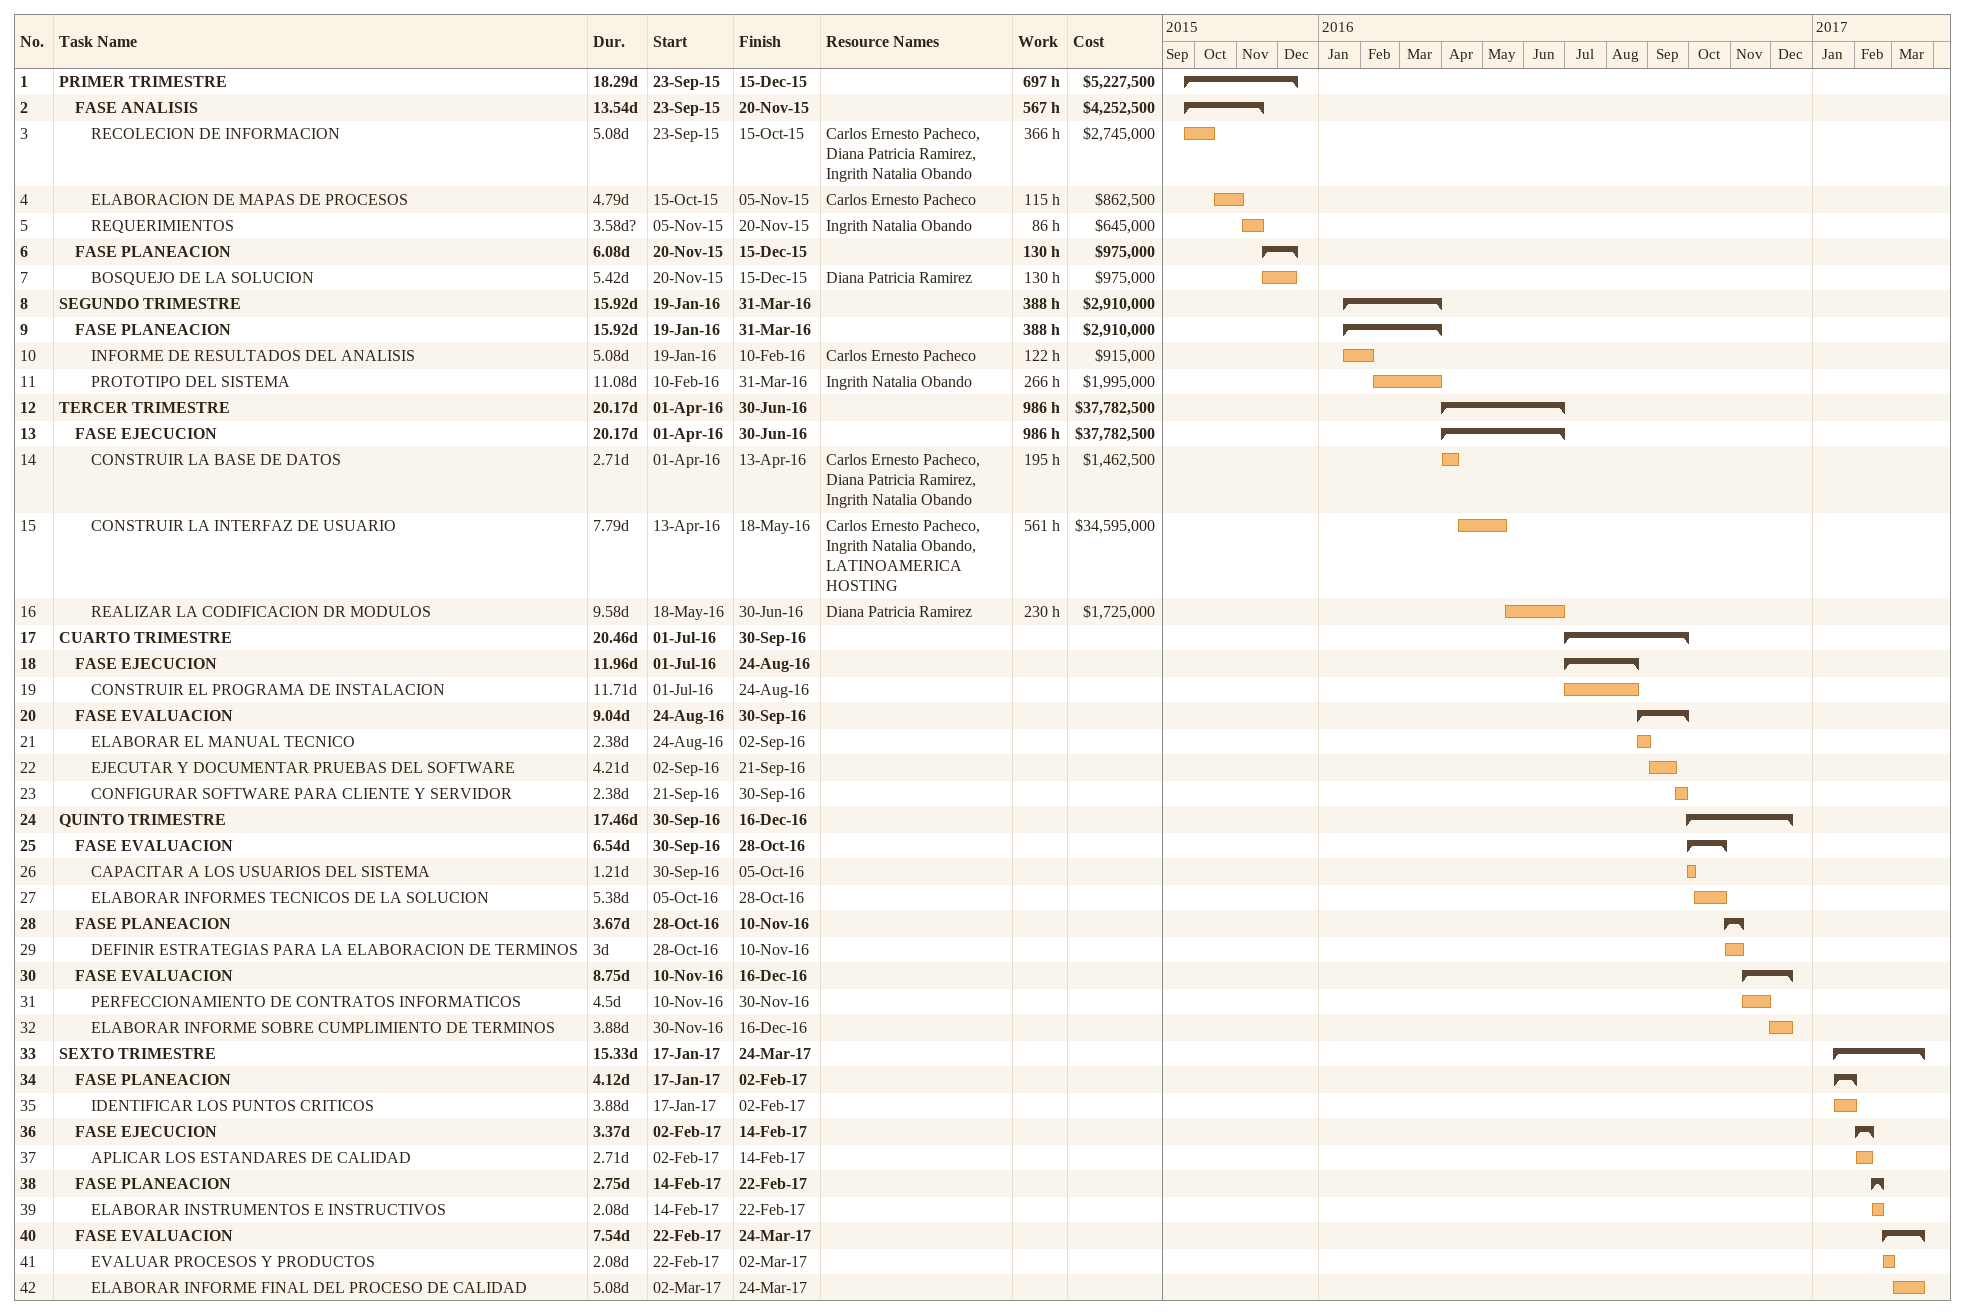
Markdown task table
| ID | Level | Task | Duration | Start | Finish | Resources | Work (h) | Cost ($) |
|---|---|---|---|---|---|---|---|---|
| 1 | 1 | **PRIMER TRIMESTRE** | 18.29d | 2015-09-23 | 2015-12-15 |  | 697 | 5227500 |
| 2 | 2 | **FASE ANALISIS** | 13.54d | 2015-09-23 | 2015-11-20 |  | 567 | 4252500 |
| 3 | 3 | RECOLECION DE INFORMACION | 5.08d | 2015-09-23 | 2015-10-15 | Carlos Ernesto Pacheco, Diana Patricia Ramirez, Ingrith Natalia Obando | 366 | 2745000 |
| 4 | 3 | ELABORACION DE MAPAS DE PROCESOS | 4.79d | 2015-10-15 | 2015-11-05 | Carlos Ernesto Pacheco | 115 | 862500 |
| 5 | 3 | REQUERIMIENTOS | 3.58d? | 2015-11-05 | 2015-11-20 | Ingrith Natalia Obando | 86 | 645000 |
| 6 | 2 | **FASE PLANEACION** | 6.08d | 2015-11-20 | 2015-12-15 |  | 130 | 975000 |
| 7 | 3 | BOSQUEJO DE LA SOLUCION | 5.42d | 2015-11-20 | 2015-12-15 | Diana Patricia Ramirez | 130 | 975000 |
| 8 | 1 | **SEGUNDO TRIMESTRE** | 15.92d | 2016-01-19 | 2016-03-31 |  | 388 | 2910000 |
| 9 | 2 | **FASE PLANEACION** | 15.92d | 2016-01-19 | 2016-03-31 |  | 388 | 2910000 |
| 10 | 3 | INFORME DE RESULTADOS DEL ANALISIS | 5.08d | 2016-01-19 | 2016-02-10 | Carlos Ernesto Pacheco | 122 | 915000 |
| 11 | 3 | PROTOTIPO DEL SISTEMA | 11.08d | 2016-02-10 | 2016-03-31 | Ingrith Natalia Obando | 266 | 1995000 |
| 12 | 1 | **TERCER TRIMESTRE** | 20.17d | 2016-04-01 | 2016-06-30 |  | 986 | 37782500 |
| 13 | 2 | **FASE EJECUCION** | 20.17d | 2016-04-01 | 2016-06-30 |  | 986 | 37782500 |
| 14 | 3 | CONSTRUIR LA BASE DE DATOS | 2.71d | 2016-04-01 | 2016-04-13 | Carlos Ernesto Pacheco, Diana Patricia Ramirez, Ingrith Natalia Obando | 195 | 1462500 |
| 15 | 3 | CONSTRUIR LA INTERFAZ DE USUARIO | 7.79d | 2016-04-13 | 2016-05-18 | Carlos Ernesto Pacheco, Ingrith Natalia Obando, LATINOAMERICA HOSTING | 561 | 34595000 |
| 16 | 3 | REALIZAR LA CODIFICACION DR MODULOS | 9.58d | 2016-05-18 | 2016-06-30 | Diana Patricia Ramirez | 230 | 1725000 |
| 17 | 1 | **CUARTO TRIMESTRE** | 20.46d | 2016-07-01 | 2016-09-30 |  |  |  |
| 18 | 2 | **FASE EJECUCION** | 11.96d | 2016-07-01 | 2016-08-24 |  |  |  |
| 19 | 3 | CONSTRUIR EL PROGRAMA DE INSTALACION | 11.71d | 2016-07-01 | 2016-08-24 |  |  |  |
| 20 | 2 | **FASE EVALUACION** | 9.04d | 2016-08-24 | 2016-09-30 |  |  |  |
| 21 | 3 | ELABORAR EL MANUAL TECNICO | 2.38d | 2016-08-24 | 2016-09-02 |  |  |  |
| 22 | 3 | EJECUTAR Y DOCUMENTAR PRUEBAS DEL SOFTWARE | 4.21d | 2016-09-02 | 2016-09-21 |  |  |  |
| 23 | 3 | CONFIGURAR SOFTWARE PARA CLIENTE Y SERVIDOR | 2.38d | 2016-09-21 | 2016-09-30 |  |  |  |
| 24 | 1 | **QUINTO TRIMESTRE** | 17.46d | 2016-09-30 | 2016-12-16 |  |  |  |
| 25 | 2 | **FASE EVALUACION** | 6.54d | 2016-09-30 | 2016-10-28 |  |  |  |
| 26 | 3 | CAPACITAR A LOS USUARIOS DEL SISTEMA | 1.21d | 2016-09-30 | 2016-10-05 |  |  |  |
| 27 | 3 | ELABORAR INFORMES TECNICOS DE LA SOLUCION | 5.38d | 2016-10-05 | 2016-10-28 |  |  |  |
| 28 | 2 | **FASE PLANEACION** | 3.67d | 2016-10-28 | 2016-11-10 |  |  |  |
| 29 | 3 | DEFINIR ESTRATEGIAS PARA LA ELABORACION DE TERMINOS | 3d | 2016-10-28 | 2016-11-10 |  |  |  |
| 30 | 2 | **FASE EVALUACION** | 8.75d | 2016-11-10 | 2016-12-16 |  |  |  |
| 31 | 3 | PERFECCIONAMIENTO DE CONTRATOS INFORMATICOS | 4.5d | 2016-11-10 | 2016-11-30 |  |  |  |
| 32 | 3 | ELABORAR INFORME SOBRE CUMPLIMIENTO DE TERMINOS | 3.88d | 2016-11-30 | 2016-12-16 |  |  |  |
| 33 | 1 | **SEXTO TRIMESTRE** | 15.33d | 2017-01-17 | 2017-03-24 |  |  |  |
| 34 | 2 | **FASE PLANEACION** | 4.12d | 2017-01-17 | 2017-02-02 |  |  |  |
| 35 | 3 | IDENTIFICAR LOS PUNTOS CRITICOS | 3.88d | 2017-01-17 | 2017-02-02 |  |  |  |
| 36 | 2 | **FASE EJECUCION** | 3.37d | 2017-02-02 | 2017-02-14 |  |  |  |
| 37 | 3 | APLICAR LOS ESTANDARES DE CALIDAD | 2.71d | 2017-02-02 | 2017-02-14 |  |  |  |
| 38 | 2 | **FASE PLANEACION** | 2.75d | 2017-02-14 | 2017-02-22 |  |  |  |
| 39 | 3 | ELABORAR INSTRUMENTOS E INSTRUCTIVOS | 2.08d | 2017-02-14 | 2017-02-22 |  |  |  |
| 40 | 2 | **FASE EVALUACION** | 7.54d | 2017-02-22 | 2017-03-24 |  |  |  |
| 41 | 3 | EVALUAR PROCESOS Y PRODUCTOS | 2.08d | 2017-02-22 | 2017-03-02 |  |  |  |
| 42 | 3 | ELABORAR INFORME FINAL DEL PROCESO DE CALIDAD | 5.08d | 2017-03-02 | 2017-03-24 |  |  |  |
